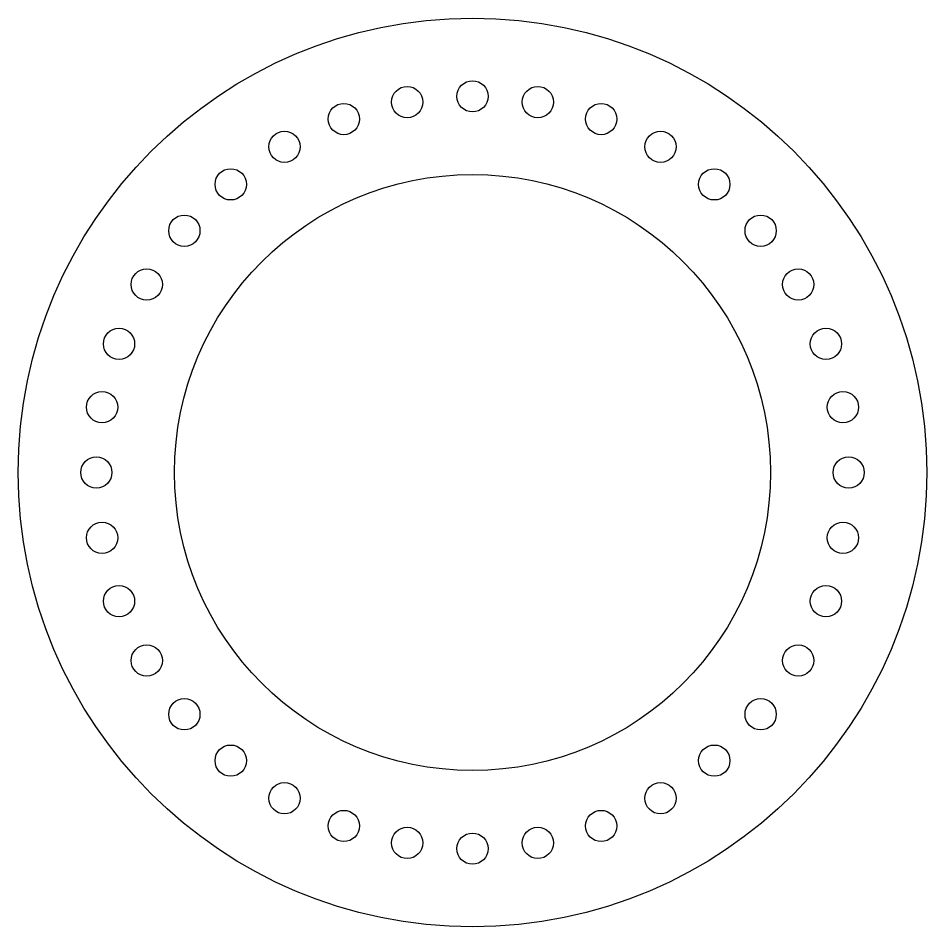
# Model space of a CAD drawing. Header units: millimetres. Extents: x 10785 to 78612, y -15997 to 72068.
# Drawn here: x 34463 to 35451, y -2555 to -1567 of the extents above; entities that cross this region are included whole.
import ezdxf

# ---------------------------------------------------------------- set-up
doc = ezdxf.new("R2010")
doc.units = ezdxf.units.MM

# ---------------------------------------------------------------- blocks, each defined once
blk = doc.blocks.new('*U26')
blk.add_circle((0, 0), 17)
blk = doc.blocks.new('*U27')
at = {"color": 0, "linetype": 'ByBlock', "lineweight": -2, "transparency": 16777216}
for p, rotation in [((40103.44, -1658.2), 99.99999999999963), ((40174.46, -1651.98), 89.99999999999964), ((40245.48, -1658.2), 79.99999999999966), ((40034.57, -1676.65), 109.9999999999995), ((40314.35, -1676.65), 69.99999999999977), ((39969.96, -1706.78), 119.9999999999994), ((40378.96, -1706.78), 59.99999999999987), ((39911.56, -1747.67), 129.9999999999993), ((40437.36, -1747.67), 49.9999999999999), ((39861.15, -1798.08), 139.9999999999993), ((40487.77, -1798.08), 39.99999999999987), ((39820.25, -1856.48), 149.9999999999994), ((40528.66, -1856.48), 29.99999999999991), ((39790.12, -1921.1), 159.9999999999993), ((40558.79, -1921.1), 19.99999999999994), ((39771.67, -1989.96), 169.9999999999992), ((40577.25, -1989.96), 9.999999999999977), ((39765.46, -2060.98), 180), ((39771.67, -2132), 189.9999999999991), ((40577.25, -2132), 349.9999999999983), ((39790.12, -2200.87), 199.9999999999991), ((40558.79, -2200.87), 339.9999999999984), ((39820.25, -2265.48), 209.999999999999), ((40528.66, -2265.48), 329.9999999999984), ((39861.15, -2323.88), 219.9999999999989), ((40487.77, -2323.88), 319.9999999999984), ((39911.56, -2374.29), 229.9999999999989), ((40437.36, -2374.29), 309.9999999999985), ((39969.96, -2415.19), 239.9999999999988), ((40378.96, -2415.19), 299.9999999999985), ((40034.57, -2445.32), 249.9999999999987), ((40314.35, -2445.32), 289.9999999999985), ((40103.44, -2463.77), 259.9999999999986), ((40245.48, -2463.77), 279.9999999999986), ((40174.46, -2469.98), 269.9999999999986)]:
    blk.add_blockref('*U26', p, dxfattribs=dict(at, rotation=rotation))
blk.add_blockref('*U26', (40583.46, -2060.98), dxfattribs=at)

msp = doc.modelspace()

# ---------------------------------------------------------------- linework, layer by layer
for radius in [494, 324]:
    msp.add_circle((34956.91, -2060.98), radius)

# ---------------------------------------------------------------- block references
msp.add_blockref('*U27', (-5217.55, 0))

doc.saveas('drawing.dxf')
